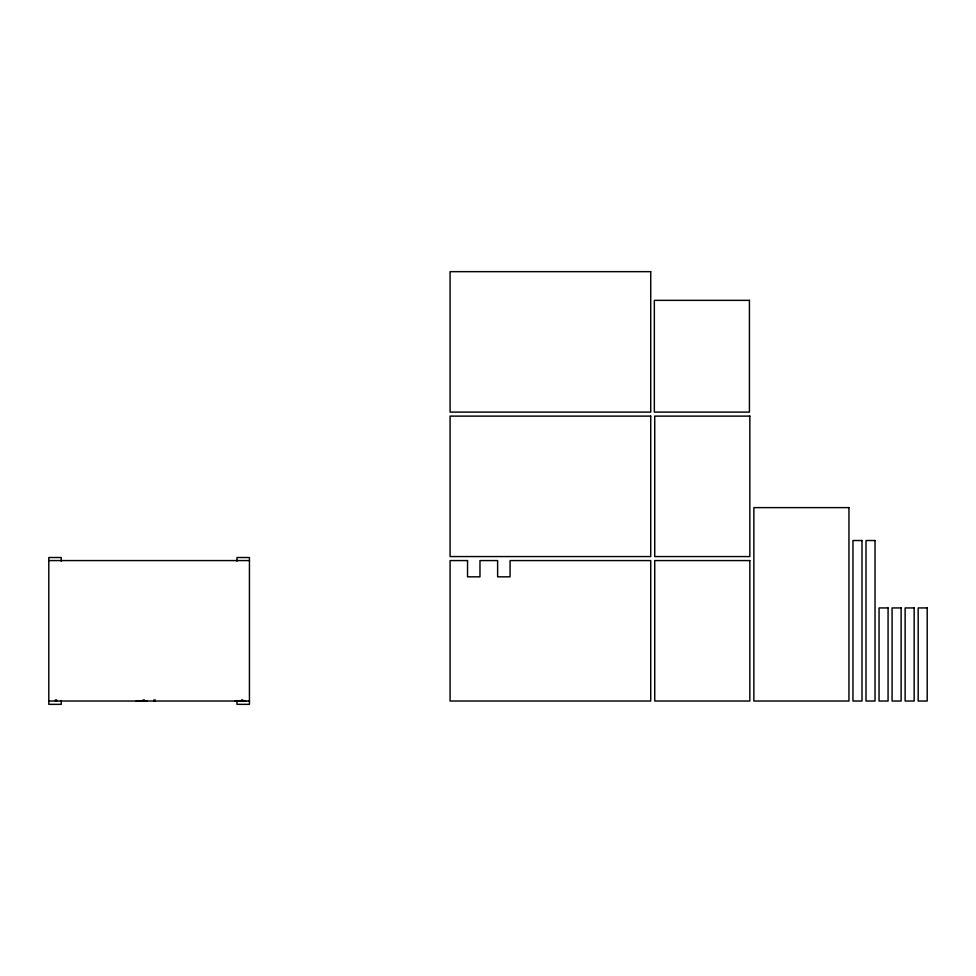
<?xml version="1.0" encoding="UTF-8"?>
<svg xmlns="http://www.w3.org/2000/svg" width="976" height="976" viewBox="0 0 976 976"><rect width="100%" height="100%" fill="white"/><g stroke="black" fill="none" stroke-linecap="round" stroke-linejoin="round"><path stroke-width="1.46" d="M48.8 560.578L249.441 560.578M48.8 701.024L249.441 701.024M136.079 701.232L147.315 701.232M234.594 701.232L245.83 701.232M242.817 699.829L242.817 701.024M241.609 699.829L241.609 701.024M236.997 561.188L236.997 557.516L249.441 557.516L249.441 704.343L236.997 704.343L236.997 700.67M155.135 699.829L155.135 701.024M153.94 699.829L153.94 701.024M144.302 699.829L144.302 701.024M143.106 699.829L143.106 701.024M61.244 561.188L61.244 557.516L48.8 557.516L48.8 704.343L61.244 704.343L61.244 700.67M56.62 699.829L56.62 701.024M55.425 699.829L55.425 701.024M650.724 271.657L450.082 271.657L450.082 412.104L650.724 412.104L650.724 271.657M749.434 300.352L654.335 300.352L654.335 412.104L749.434 412.104L749.434 300.352M650.724 416.118L450.082 416.118L450.082 556.564L650.724 556.564L650.724 416.118M749.836 416.118L654.737 416.118L654.737 556.564L749.836 556.564L749.836 416.118M848.949 507.618L753.85 507.618L753.85 701.024L848.949 701.024L848.949 507.618M861.991 540.521L852.963 540.521L852.963 701.024L861.991 701.024L861.991 540.521M875.033 540.521L866.005 540.521L866.005 701.024L875.033 701.024L875.033 540.521M467.541 560.578L450.082 560.578L450.082 701.024L650.724 701.024L650.724 560.578L510.07 560.578L510.07 576.828L497.626 576.828L497.626 560.578L479.972 560.578L479.972 576.828L467.541 576.828L467.541 560.578M749.836 560.578L654.737 560.578L654.737 701.024L749.836 701.024L749.836 560.578M888.075 607.938L879.047 607.938L879.047 701.024L888.075 701.024L888.075 607.938M901.116 607.938L892.088 607.938L892.088 701.024L901.116 701.024L901.116 607.938M914.158 607.938L905.13 607.938L905.13 701.024L914.158 701.024L914.158 607.938M927.2 607.938L918.172 607.938L918.172 701.024L927.2 701.024L927.2 607.938"/></g></svg>
